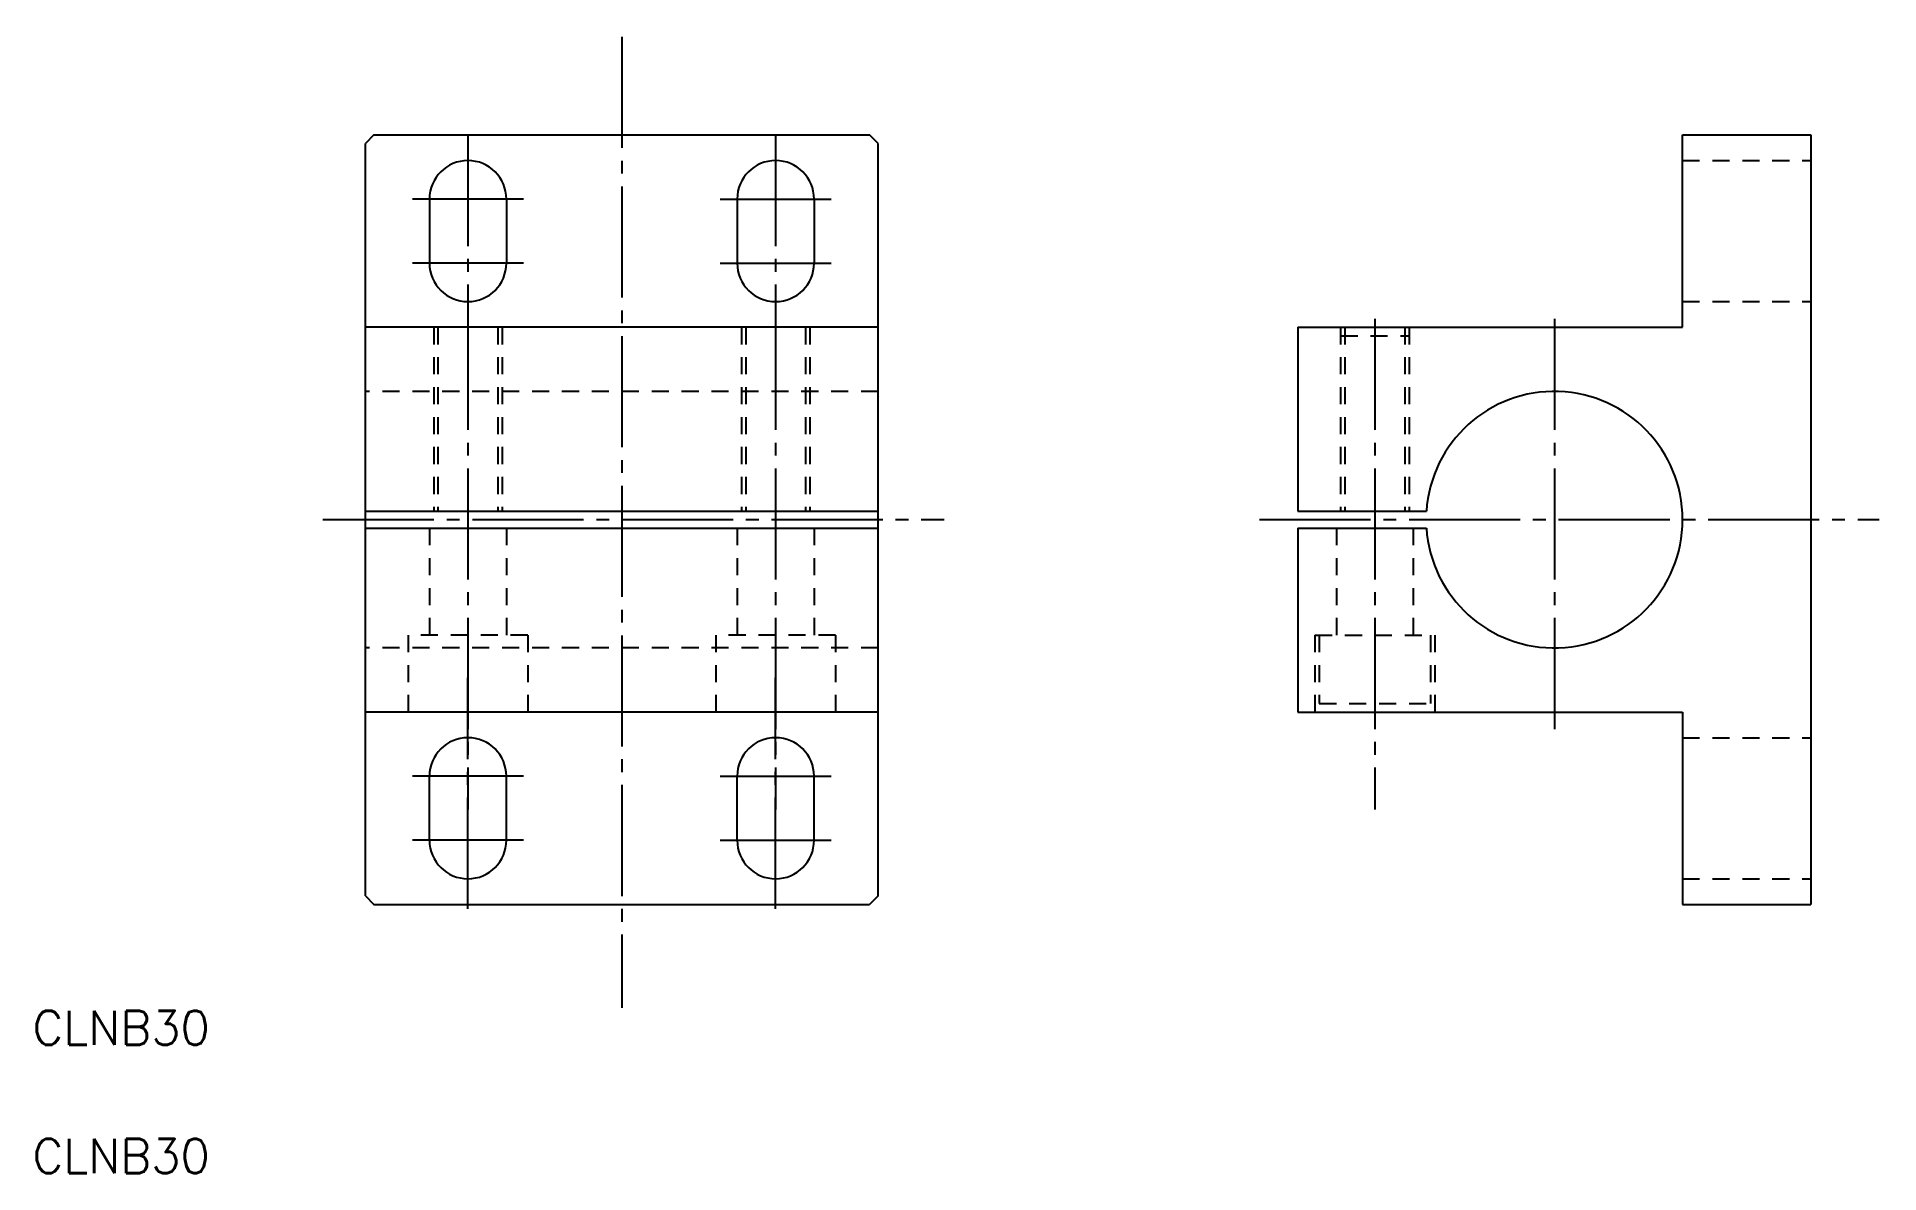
# Model space of a CAD drawing. Extents: x 2537 to 2752, y 151 to 284.
import ezdxf

# ---------------------------------------------------------------- set-up
doc = ezdxf.new("R2010")
doc.units = 0
doc.linetypes.add('CENTER', pattern=[17.5, 13, -1.5, 1.5, -1.5])
doc.linetypes.add('DASHED', pattern=[3.5, 2, -1.5])
doc.layers.get('0').update_dxf_attribs({"linetype": 'CONTINUOUS'})
doc.layers.add('CENTER', color=1, linetype='CENTER')
doc.styles.get("Standard").update_dxf_attribs({"font": 'txt.shx'})

msp = doc.modelspace()

# ---------------------------------------------------------------- linework, layer by layer
at = {"color": 7, "linetype": 'CONTINUOUS'}
for p, q in [((2576.01, 272.19), (2575.01, 271.19)), ((2576.01, 272.19), (2634.01, 272.19)), ((2635.01, 271.19), (2634.01, 272.19)), ((2729.11, 249.69), (2729.11, 272.19)), ((2729.11, 272.19), (2744.11, 272.19)), ((2744.11, 272.19), (2744.11, 182.19)), ((2575.01, 183.19), (2575.01, 271.19)), ((2635.01, 183.19), (2635.01, 271.19)), ((2582.51, 264.69), (2582.51, 257.19)), ((2591.51, 264.69), (2591.51, 257.19)), ((2618.51, 264.69), (2618.51, 257.19)), ((2627.51, 264.69), (2627.51, 257.19)), ((2635.01, 249.69), (2575.01, 249.69)), ((2684.11, 249.69), (2684.11, 228.19)), ((2684.11, 249.69), (2729.11, 249.69)), ((2575.01, 228.19), (2635.01, 228.19)), ((2684.11, 228.19), (2699.14, 228.19)), ((2575.01, 226.19), (2635.01, 226.19)), ((2684.11, 226.19), (2699.14, 226.19)), ((2684.11, 226.19), (2684.11, 204.69)), ((2635.01, 204.69), (2575.01, 204.69)), ((2684.11, 204.69), (2729.11, 204.69)), ((2729.11, 204.69), (2729.11, 182.19)), ((2582.51, 189.69), (2582.51, 197.19)), ((2591.51, 189.69), (2591.51, 197.19)), ((2618.51, 189.69), (2618.51, 197.19)), ((2627.51, 189.69), (2627.51, 197.19)), ((2576.01, 182.19), (2634.01, 182.19)), ((2729.11, 182.19), (2744.11, 182.19))]:
    msp.add_line(p, q, dxfattribs=at)
at = {"color": 3, "linetype": 'DASHED'}
for p, q in [((2729.11, 269.19), (2744.11, 269.19)), ((2729.11, 252.69), (2744.11, 252.69)), ((2583.01, 249.69), (2583.01, 228.19)), ((2583.51, 249.69), (2583.51, 228.19)), ((2590.51, 249.69), (2590.51, 228.19)), ((2591.01, 249.69), (2591.01, 228.19)), ((2619.01, 249.69), (2619.01, 228.19)), ((2619.51, 249.69), (2619.51, 228.19)), ((2626.51, 249.69), (2626.51, 228.19)), ((2627.01, 249.69), (2627.01, 228.19)), ((2689.11, 249.69), (2689.11, 228.19)), ((2689.11, 248.69), (2697.11, 248.69)), ((2689.61, 249.69), (2689.61, 228.19)), ((2696.61, 249.69), (2696.61, 228.19)), ((2697.11, 249.69), (2697.11, 228.19)), ((2635.01, 242.19), (2575.01, 242.19)), ((2582.51, 226.19), (2582.51, 213.69)), ((2591.51, 226.19), (2591.51, 213.69)), ((2618.51, 226.19), (2618.51, 213.69)), ((2627.51, 226.19), (2627.51, 213.69)), ((2688.61, 226.19), (2688.61, 213.69)), ((2697.61, 226.19), (2697.61, 213.69)), ((2594.01, 213.69), (2580.01, 213.69)), ((2580.01, 213.69), (2580.01, 204.69)), ((2594.01, 213.69), (2594.01, 204.69)), ((2616.01, 213.69), (2616.01, 204.69)), ((2630.01, 213.69), (2616.01, 213.69)), ((2630.01, 213.69), (2630.01, 204.69)), ((2686.11, 213.69), (2700.11, 213.69)), ((2686.11, 213.69), (2686.11, 204.69)), ((2686.61, 213.69), (2686.61, 205.69)), ((2699.61, 213.69), (2699.61, 205.69)), ((2700.11, 213.69), (2700.11, 204.69)), ((2635.01, 212.19), (2575.01, 212.19)), ((2686.61, 205.69), (2699.61, 205.69)), ((2729.11, 201.69), (2744.11, 201.69)), ((2729.11, 185.19), (2744.11, 185.19))]:
    msp.add_line(p, q, dxfattribs=at)
for p, q in [((2575.01, 183.19), (2576.01, 182.19)), ((2635.01, 183.19), (2634.01, 182.19))]:
    msp.add_line(p, q)
at = {"color": 7, "linetype": 'CONTINUOUS'}
for centre, radius, start, end in [((2587.01, 264.69), 4.5, 0, 180), ((2623.01, 264.69), 4.5, 0, 180), ((2587.01, 257.19), 4.5, 180, 0), ((2623.01, 257.19), 4.5, 180, 0), ((2714.11, 227.19), 15, 183.8226, 176.1774), ((2587.01, 197.19), 4.5, 0, 180), ((2623.01, 197.19), 4.5, 0, 180), ((2587.01, 189.69), 4.5, 180, 0), ((2623.01, 189.69), 4.5, 180, 0)]:
    msp.add_arc(centre, radius, start, end, dxfattribs=at)
at = {"layer": 'CENTER', "color": 1, "linetype": 'CENTER'}
for p, q in [((2605.01, 283.66), (2605.01, 170.09)), ((2587.01, 272.19), (2587.01, 250.69)), ((2623.01, 272.19), (2623.01, 250.69)), ((2593.51, 264.69), (2580.51, 264.69)), ((2616.51, 264.69), (2629.51, 264.69)), ((2593.51, 257.19), (2580.51, 257.19)), ((2616.51, 257.19), (2629.51, 257.19)), ((2587.01, 250.69), (2587.01, 193.29)), ((2623.01, 250.69), (2623.01, 193.29)), ((2693.11, 250.69), (2693.11, 193.29)), ((2714.11, 250.69), (2714.11, 202.29)), ((2570.04, 227.19), (2642.74, 227.19)), ((2679.61, 227.19), (2752.11, 227.19)), ((2587.01, 181.69), (2587.01, 208.69)), ((2623.01, 181.69), (2623.01, 208.69)), ((2593.51, 197.19), (2580.51, 197.19)), ((2616.51, 197.19), (2629.51, 197.19)), ((2593.51, 189.69), (2580.51, 189.69)), ((2616.51, 189.69), (2629.51, 189.69))]:
    msp.add_line(p, q, dxfattribs=at)

# ---------------------------------------------------------------- texts
at = {"color": 7, "linetype": 'CONTINUOUS'}
for p in [(2536.07, 165.76), (2536.07, 150.76)]:
    msp.add_text('CLNB30', height=4, dxfattribs=at).set_placement(p)

doc.saveas('drawing.dxf')
